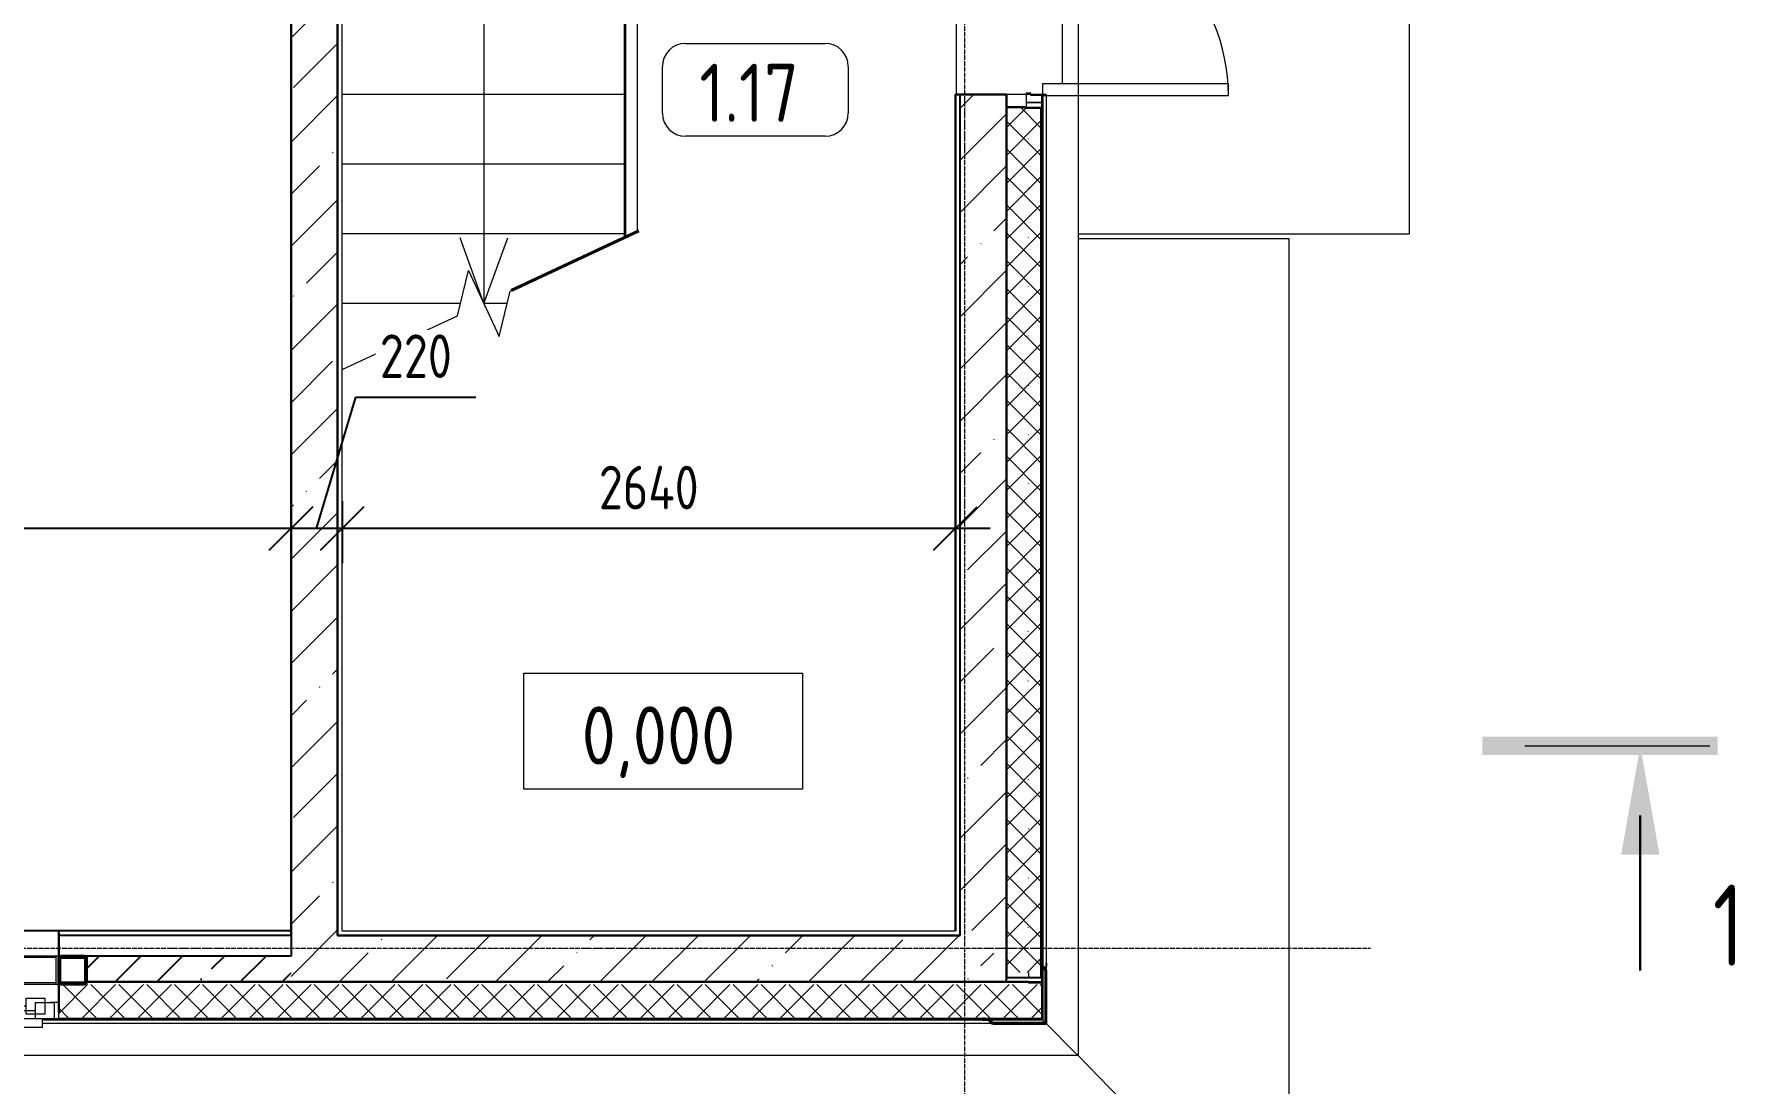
# Model space of a CAD drawing. Header units: millimetres. Extents: x -3689 to 3021565, y -698052 to -604547.
# Drawn here: x 2717090 to 2724412, y -648096 to -643576 of the extents above; entities that cross this region are included whole.
import ezdxf

# ---------------------------------------------------------------- set-up
doc = ezdxf.new("R2010")
doc.units = ezdxf.units.MM
doc.header["$PDMODE"] = 35
doc.linetypes.add('_ШПТ__20_т__2_5__Линия сетки', pattern=[25, 20, -2.5, 0, -2.5])
doc.linetypes.add('CENTER', pattern=[50.8, 31.75, -6.35, 6.35, -6.35])
doc.layers.get('0').update_dxf_attribs({"lineweight": 0})
doc.layers.get('Defpoints').update_dxf_attribs({"color": 4})
for name, color, linetype, lineweight in [('Внутренние кромки', 7, 'Continuous', 18), ('Высотные отметки', 7, 'Continuous', 9), ('Марки помещений', 7, 'Continuous', 20), ('Обобщенные модели', 7, 'Continuous', 18), ('Обычные линии', 7, 'Continuous', 40), ('ОСИ', 251, 'CENTER', 18), ('Перекрытия', 7, 'Continuous', 18), ('Размеры', 82, 'Continuous', 9), ('Разрезы', 7, 'Continuous', 9), ('Стены', 7, 'Continuous', 18), ('Стены разрез', 7, 'Continuous', 30), ('Стены штриховка', 7, 'Continuous', 30), ('Типовые аннотации', 7, 'Continuous', 18), ('Элементы узлов', 7, 'Continuous', 18)]:
    doc.layers.add(name, color=color, linetype=linetype, lineweight=lineweight)
for name, color, linetype, lineweight, true_color in [('Двери', 7, 'Continuous', 9, 0x804000), ('Каркас несущий', 7, 'Continuous', 18, 0x800040), ('Каркас_Импост', 7, 'Continuous', 9, 0x804000), ('Лестницы', 7, 'Continuous', 9, 0x506c76), ('Линии', 7, 'Continuous', 9, 0x00a600), ('Монтажный зазор', 7, 'Continuous', 9, 0x804000), ('Несущие колонны', 7, 'Continuous', 18, 0x800040), ('Ограждение', 7, 'Continuous', 9, 0x408080), ('Окна', 7, 'Continuous', 9, 0x0080c0), ('Отлив', 7, 'Continuous', 9, 0x008080), ('Панель', 7, 'Continuous', 9, 0x804000), ('Поручни', 7, 'Continuous', 9, 0x408080), ('Скрытые грани', 7, 'Continuous', 18, 0x800040)]:
    doc.layers.add(name, color=color, linetype=linetype, lineweight=lineweight, true_color=true_color)
doc.layers.add('фундаменты кж', color=7, linetype='Continuous')
doc.styles.add('GOST Common_1', font='GOST_Common.ttf', dxfattribs={"width": 0.9, "height": 210})
doc.styles.add('GOST Common_2', font='GOST_Common.ttf', dxfattribs={"width": 0.8, "height": 350})
doc.styles.add('ГОСТ 2.304', font='CS_Gost2304.shx')
doc.dimstyles.new('СПДС', dxfattribs={"dimscale": 100, "dimtxt": 2.5, "dimasz": 2.5, "dimexe": 2, "dimexo": 0.625, "dimgap": 1, "dimtad": 1, "dimdec": 0, "dimtxsty": 'ГОСТ 2.304', "dimblk": 'OBLIQUE', "dimblk1": 'OBLIQUE', "dimblk2": 'OBLIQUE', "dimcen": 2.5, "dimdle": 2, "dimadec": 0, "dimazin": 2, "dimtfac": 0.75, "dimtdec": 4, "dimtmove": 1, "dimatfit": 3, "dimfxl": 1, "dimtfill": 1, "dimtolj": 1, "dimarcsym": 1})

# ---------------------------------------------------------------- blocks, each defined once
blk = doc.blocks.new('102_Окно_1Створка_Ф_ГОСТ23166-99 - 1160х1750_1170_h-1445330-_О__L1_0_000_')
at = {"layer": 'Каркас_Импост', "color": 7, "lineweight": 18}
for p, q in [((-638.1, 475), (-638.1, 405)), ((-638.1, 475), (-603.1, 475)), ((-618.1, 475), (-538.1, 475)), ((-618.1, 405), (-618.1, 475)), ((-618.1, 475), (-538.1, 475)), ((-618.1, 405), (-618.1, 475)), ((-578.1, 385), (-578.1, 455)), ((-578.1, 455), (-498.1, 455)), ((-538.1, 475), (-538.1, 405)), ((-538.1, 475), (-538.1, 455)), ((-538.1, 440), (461.9, 440)), ((-498.1, 455), (-498.1, 385)), ((421.9, 455), (421.9, 385)), ((501.9, 455), (421.9, 455)), ((541.9, 475), (461.9, 475)), ((461.9, 475), (461.9, 405)), ((461.9, 475), (461.9, 455)), ((541.9, 475), (461.9, 475)), ((501.9, 385), (501.9, 455)), ((561.9, 475), (526.9, 475)), ((541.9, 405), (541.9, 475)), ((541.9, 405), (541.9, 475)), ((561.9, 475), (561.9, 405)), ((-638.1, 405), (-603.1, 405)), ((-538.1, 405), (-618.1, 405)), ((-578.1, 405), (-618.1, 405)), ((-498.1, 385), (-578.1, 385)), ((-498.1, 420), (421.9, 420)), ((421.9, 385), (501.9, 385)), ((461.9, 405), (541.9, 405)), ((541.9, 405), (501.9, 405)), ((561.9, 405), (526.9, 405))]:
    blk.add_line(p, q, dxfattribs=at)
at = {"layer": 'Отлив', "color": 7}
for p, q in [((491.9, 510), (-568.1, 510)), ((-568.1, 510), (-568.1, 475)), ((-568.1, 475), (491.9, 475)), ((491.9, 475), (491.9, 510))]:
    blk.add_line(p, q, dxfattribs=at)
blk = doc.blocks.new('243_КолоннаНесущая_Труба_ГОСТ 30245-2003 - 120x120x5-1170525-_О__L1_0_000_')
at = {"layer": 'Несущие колонны', "color": 7, "lineweight": 40}
for p, q in [((-60, 51), (-60, -51)), ((-55, -51), (-55, 51)), ((51, 60), (-51, 60)), ((-51, 55), (51, 55)), ((55, 51), (55, -51)), ((60, -51), (60, 51)), ((51, -55), (-51, -55)), ((-51, -60), (51, -60))]:
    blk.add_line(p, q, dxfattribs=at)
for centre, radius, start, end in [((-51, 51), 9, 90, 180), ((-51, 51), 4, 90, 180), ((51, 51), 9, 0, 90), ((51, 51), 4, 0, 90), ((-51, -51), 9, 180, 270), ((-51, -51), 4, 180, 270), ((51, -51), 9, 270, 360), ((51, -51), 4, 270, 0)]:
    blk.add_arc(centre, radius, start, end, dxfattribs=at)
blk = doc.blocks.new('253_Балка_Труба_ГОСТ 30245-2003 - 120x120x5-1251540-_О__L1_0_000_')
at = {"layer": 'Каркас несущий', "color": 7}
for p, q in [((622.3, 60), (-552.3, 60)), ((-552.3, 51), (-552.3, 60)), ((-552.3, -51), (-552.3, 51)), ((622.3, 60), (622.3, 51)), ((622.3, 51), (622.3, -51)), ((-552.3, -60), (-552.3, -51)), ((-552.3, -60), (622.3, -60)), ((622.3, -51), (622.3, -60))]:
    blk.add_line(p, q, dxfattribs=at)
at = {"layer": 'Скрытые грани', "color": 7}
for p, q in [((-552.3, 55), (622.3, 55)), ((-552.3, -55), (622.3, -55))]:
    blk.add_line(p, q, dxfattribs=at)
blk = doc.blocks.new('Ограждение - Ограждение-1240041-_О__L1_0_000_')
at = {"layer": 'Поручни', "color": 7}
for p, q in [((43499, 4875), (43505, 4875)), ((43499, 4875), (43499, 3058)), ((43505, 4875), (43555, 4875)), ((43505, 4875), (43505, 3060.8)), ((43555, 4875), (43555, 3084.1))]:
    blk.add_line(p, q, dxfattribs=at)
blk = doc.blocks.new('190_ФЭ_Стена_Стык угловой внешний фигурный - ФЭ-У1_230х230-1304566-_О__L1_0_000_')
at = {"layer": 'Обобщенные модели', "lineweight": 9}
h = blk.add_hatch(dxfattribs=at)
h.set_pattern_fill('FP_4', color=256, style=0, pattern_type=2)
h.set_pattern_definition([(45, (0, 0), (-106.066, 106.066), [])])
h.paths.add_polyline_path([(45065, -295), (45295, -295), (45295, -65), (45278, -48), (45277, -48.4), (45294, -65.4), (45294, -294), (45065.4, -294), (45048.4, -277), (45048, -278)], flags=0)
at = {"layer": 'Обобщенные модели', "lineweight": 40}
for p, q in [((45278, -22), (45275, -22)), ((45275, -22), (45275, -32)), ((45275, -32), (45276, -32)), ((45276, -32), (45276, -23)), ((45276, -23), (45277, -23)), ((45277, -23), (45277, -48.4)), ((45277, -48.4), (45294, -65.4)), ((45278, -48), (45278, -22)), ((45295, -65), (45278, -48)), ((45294, -65.4), (45294, -294)), ((45295, -295), (45295, -65)), ((45032, -275), (45022, -275)), ((45022, -275), (45022, -278)), ((45022, -278), (45048, -278)), ((45023, -277), (45023, -276)), ((45023, -276), (45032, -276)), ((45048.4, -277), (45023, -277)), ((45032, -276), (45032, -275)), ((45048, -278), (45065, -295)), ((45065.4, -294), (45048.4, -277)), ((45065, -295), (45295, -295)), ((45294, -294), (45065.4, -294))]:
    blk.add_line(p, q, dxfattribs=at)
blk = doc.blocks.new('012_Стрелка _ЭлУзла_Линия_ - Стрелка с пустым кружком-1338631-_О__L1_0_000_')
at = {"layer": 'Элементы узлов'}
blk.add_line((1, 0), (2085, 0), dxfattribs=at)
blk = doc.blocks.new('Разрез - Номер вида сзади_3_5 мм-64069-_О__L1_0_000_')
at = {"layer": 'Разрезы'}
for points in [[(9.798, 0.404), (9.798, -0.394), (-0.333, -0.394), (-0.333, 0.404)], [(2.176, -4.675), (3, 0), (3.824, -4.675)]]:
    blk.add_hatch(color=256, dxfattribs=at).paths.add_polyline_path(points, flags=0)
at = {"layer": 'Разрезы', "lineweight": 30}
blk.add_line((3, -3), (3, -9.663), dxfattribs=at)
blk = doc.blocks.new('050_Марка_Помещение_ОдноЗначение - Номер в прямоугольнике-676399-_О__L1_0_000_')
at = {"layer": 'Типовые аннотации', "lineweight": 9}
for p, q in [((-3, 2), (3, 2)), ((-4, -1), (-4, 1)), ((4, 1), (4, -1)), ((3, -2), (-3, -2))]:
    blk.add_line(p, q, dxfattribs=at)
for centre, start, end in [((-3, 1), 90, 180), ((3, 1), 360, 90), ((-3, -1), 180, 270), ((3, -1), 270, 0)]:
    blk.add_arc(centre, 1, start, end, dxfattribs=at)
blk = doc.blocks.new('Высотные отметки - Рамка-5093-_О__L1_0_000_')
at = {"layer": 'Типовые аннотации', "lineweight": 9}
for p, q in [((-6, 0), (-6, 5)), ((-6, 5), (6, 5)), ((6, 5), (6, 0)), ((6, 0), (-6, 0))]:
    blk.add_line(p, q, dxfattribs=at)
blk = doc.blocks.new('101_Дверь_Двупольная_Алюминиевая_ГОСТ23747-2015 - ДАН_Дв_2080х1260_800__О_Л_П-1342847-_О__L1_0_000_')
at = {"layer": 'Каркас_Импост', "color": 7}
for p, q in [((-630, 75), (-600, 75)), ((-630, 5), (-630, 75)), ((-600, 75), (-600, 25)), ((630, 75), (600, 75)), ((600, 75), (600, 25)), ((630, 5), (630, 75)), ((-590, 5), (-630, 5)), ((-600, 25), (-590, 25)), ((-590, 25), (-590, 5)), ((600, 25), (590, 25)), ((590, 25), (590, 5)), ((590, 5), (630, 5))]:
    blk.add_line(p, q, dxfattribs=at)
at = {"layer": 'Монтажный зазор', "color": 7}
for p, q in [((-655, 75), (-630, 75)), ((-655, 5), (-655, 75)), ((-630, 75), (-630, 5)), ((655, 75), (630, 75)), ((630, 75), (630, 5)), ((655, 5), (655, 75)), ((-630, 5), (-655, 5)), ((630, 5), (655, 5))]:
    blk.add_line(p, q, dxfattribs=at)
at = {"layer": 'Панель', "color": 7, "lineweight": 18}
for p, q in [((600, 875), (550, 875)), ((550, 875), (550, 75)), ((600, 75), (600, 875)), ((-600, 475), (-550, 475)), ((-600, 75), (-600, 475)), ((-550, 475), (-550, 75)), ((-550, 75), (-600, 75)), ((550, 75), (600, 75))]:
    blk.add_line(p, q, dxfattribs=at)
at = {"layer": 'Панель', "color": 7}
for centre, radius, start, end in [((600, 75), 800, 90, 180), ((-600, 75), 400, 360, 90)]:
    blk.add_arc(centre, radius, start, end, dxfattribs=at)
blk = doc.blocks.new('_Oblique')
at = {"color": 0, "linetype": 'ByBlock', "lineweight": -2}
blk.add_line((-0.5, -0.5), (0.5, 0.5), dxfattribs=at)
blk = doc.blocks.new('*D469')
at = {"layer": 'Defpoints', "color": 0, "ltscale": 75, "transparency": 16777216}
for p in [(2718416.8, -645539.6), (2721056.8, -645539.6), (2718416.8, -645704.2)]:
    blk.add_point(p, dxfattribs=at)
at = {"layer": 'Размеры', "color": 0, "lineweight": -2, "ltscale": 75, "transparency": 16777216}
for p, q in [((2718416.8, -645586.4), (2718416.8, -645854.2)), ((2721056.8, -645586.4), (2721056.8, -645854.2)), ((2721206.8, -645704.2), (2718266.8, -645704.2))]:
    blk.add_line(p, q, dxfattribs=at)
at = {"layer": 'Размеры', "color": 0, "lineweight": -2, "ltscale": 75, "transparency": 16777216, "xscale": 187.5, "yscale": 187.5, "zscale": 187.5, "rotation": 180}
blk.add_blockref('_Oblique', (2718416.8, -645704.2), dxfattribs=at)
at = {"layer": 'Размеры', "color": 0, "lineweight": -2, "ltscale": 75, "transparency": 16777216, "xscale": 187.5, "yscale": 187.5, "zscale": 187.5}
blk.add_blockref('_Oblique', (2721056.8, -645704.2), dxfattribs=at)
at = {"layer": 'Размеры', "color": 0, "ltscale": 75, "transparency": 16777216, "insert": (2719736.8, -645528.2), "char_height": 187.5, "attachment_point": 5, "style": 'ГОСТ 2.304', "bg_fill": 3, "box_fill_scale": 1.1, "bg_fill_color": 256, "bg_fill_true_color": 13158600, "bg_fill_transparency": 0}
blk.add_mtext('\\A1;2640', dxfattribs=at)
blk = doc.blocks.new('*D470')
at = {"layer": 'Defpoints', "color": 0, "ltscale": 75, "transparency": 16777216}
for p in [(2718416.8, -645539.6), (2718196.8, -645704.2), (2718196.8, -645704.2)]:
    blk.add_point(p, dxfattribs=at)
at = {"layer": 'Размеры', "color": 0, "lineweight": -2, "ltscale": 75, "transparency": 16777216}
for p, q in [((2718306.8, -645704.2), (2718476.4, -645138.6)), ((2718476.4, -645138.6), (2718992.1, -645138.6)), ((2718196.8, -645657.3), (2718196.8, -645554.2)), ((2718416.8, -645586.4), (2718416.8, -645854.2)), ((2718566.8, -645704.2), (2718046.8, -645704.2))]:
    blk.add_line(p, q, dxfattribs=at)
at = {"layer": 'Размеры', "color": 0, "lineweight": -2, "ltscale": 75, "transparency": 16777216, "xscale": 187.5, "yscale": 187.5, "zscale": 187.5, "rotation": 180}
blk.add_blockref('_Oblique', (2718196.8, -645704.2), dxfattribs=at)
at = {"layer": 'Размеры', "color": 0, "lineweight": -2, "ltscale": 75, "transparency": 16777216, "xscale": 187.5, "yscale": 187.5, "zscale": 187.5}
blk.add_blockref('_Oblique', (2718416.8, -645704.2), dxfattribs=at)
at = {"layer": 'Размеры', "color": 0, "ltscale": 75, "transparency": 16777216, "insert": (2718734.2, -644962.6), "char_height": 187.5, "attachment_point": 5, "style": 'ГОСТ 2.304', "bg_fill": 3, "box_fill_scale": 1.1, "bg_fill_color": 256, "bg_fill_true_color": 13158600, "bg_fill_transparency": 0}
blk.add_mtext('\\A1;220', dxfattribs=at)
blk = doc.blocks.new('*D471')
at = {"layer": 'Defpoints', "color": 0, "ltscale": 75, "transparency": 16777216}
for p in [(2715496.8, -645704.2), (2715496.8, -645704.2), (2718196.8, -645704.2)]:
    blk.add_point(p, dxfattribs=at)
at = {"layer": 'Размеры', "color": 0, "lineweight": -2, "ltscale": 75, "transparency": 16777216}
for p, q in [((2715496.8, -645657.3), (2715496.8, -645554.2)), ((2718196.8, -645657.3), (2718196.8, -645554.2)), ((2718346.8, -645704.2), (2715346.8, -645704.2))]:
    blk.add_line(p, q, dxfattribs=at)
at = {"layer": 'Размеры', "color": 0, "lineweight": -2, "ltscale": 75, "transparency": 16777216, "xscale": 187.5, "yscale": 187.5, "zscale": 187.5, "rotation": 180}
blk.add_blockref('_Oblique', (2715496.8, -645704.2), dxfattribs=at)
at = {"layer": 'Размеры', "color": 0, "lineweight": -2, "ltscale": 75, "transparency": 16777216, "xscale": 187.5, "yscale": 187.5, "zscale": 187.5}
blk.add_blockref('_Oblique', (2718196.8, -645704.2), dxfattribs=at)
at = {"layer": 'Размеры', "color": 0, "ltscale": 75, "transparency": 16777216, "insert": (2716846.8, -645528.2), "char_height": 187.5, "attachment_point": 5, "style": 'ГОСТ 2.304', "bg_fill": 3, "box_fill_scale": 1.1, "bg_fill_color": 256, "bg_fill_true_color": 13158600, "bg_fill_transparency": 0}
blk.add_mtext('\\A1;2700', dxfattribs=at)

msp = doc.modelspace()

# ---------------------------------------------------------------- hatches: boundary and pattern name
at = {"layer": 'Стены штриховка', "lineweight": 9}
h = msp.add_hatch(dxfattribs=at)
h.set_pattern_fill('FP_3', color=256, style=0, pattern_type=2)
h.set_pattern_definition([(45, (2676111.76, -647510.56), (-224.5064, 224.5064), []), (45, (2676336.27, -647510.56), (-224.5064, 224.5064), [396.875, -79.375, 3.353, -76.022])])
h.paths.add_polyline_path([(2718396.7647, -647635.5597), (2718396.7647, -641435.5597), (2718196.7647, -641435.5597), (2718196.7647, -647635.5597)], flags=0)
h = msp.add_hatch(dxfattribs=at)
h.set_pattern_fill('FP_3', color=256, style=0, pattern_type=2)
h.set_pattern_definition([(45, (2676151.76, -647510.56), (-224.5064, 224.5064), []), (45, (2676376.27, -647510.56), (-224.5064, 224.5064), [396.875, -79.375, 3.353, -76.022])])
h.paths.add_polyline_path([(2721276.7647, -647435.5597), (2721276.7647, -643835.5597), (2721076.7647, -643835.5597), (2721076.7647, -647435.5597)], flags=0)
h.paths.add_polyline_path([(2721276.7647, -642635.5597), (2721276.7647, -641435.5597), (2721076.7647, -641435.5597), (2721076.7647, -642635.5597)], flags=0)
h = msp.add_hatch(dxfattribs=at)
h.set_pattern_fill('FP_4', color=256, style=0, pattern_type=2)
h.set_pattern_definition([(45, (2676151.76, -647510.56), (-106.066, 106.066), [])])
h.paths.add_polyline_path([(2721278.7647, -647615.5597), (2721278.7647, -643890.5597), (2721276.7647, -643890.5597), (2721276.7647, -647615.5597)], flags=0)
h.paths.add_polyline_path([(2721278.7647, -642580.5597), (2721278.7647, -641520.5597), (2721276.7647, -641520.5597), (2721276.7647, -642580.5597)], flags=0)
h = msp.add_hatch(dxfattribs=at)
h.set_pattern_fill('FP_5', color=256, style=0, pattern_type=2)
h.set_pattern_definition([(45, (2676151.765, -647510.56), (-60.10408, 60.10408), []), (135, (2676151.765, -647510.56), (-60.10408, -60.10408), [])])
h.paths.add_polyline_path([(2721424.7647, -647615.5597), (2721424.7647, -643890.5597), (2721278.7647, -643890.5597), (2721278.7647, -647615.5597), (2721409.5972, -647615.5597)], flags=0)
h.paths.add_polyline_path([(2721424.7647, -642580.5597), (2721424.7647, -641520.5597), (2721278.7647, -641520.5597), (2721278.7647, -642580.5597), (2721356.7647, -642580.5597)], flags=0)
h = msp.add_hatch(dxfattribs=at)
h.set_pattern_fill('FP_4', color=256, style=0, pattern_type=2)
h.set_pattern_definition([(45, (2676096.76, -647510.56), (-106.066, 106.066), [])])
h.paths.add_polyline_path([(2721371.7647, -647615.5597), (2721371.7647, -643890.5597), (2721369.7647, -643890.5597), (2721369.7647, -647615.5597)], flags=0)
h.paths.add_polyline_path([(2721371.7647, -642580.5597), (2721371.7647, -641520.5597), (2721369.7647, -641520.5597), (2721369.7647, -642580.5597)], flags=0)
h = msp.add_hatch(dxfattribs=at)
h.set_pattern_fill('FP_3', color=256, style=0, pattern_type=2)
h.set_pattern_definition([(45, (2676096.76, -647531.56), (-224.5064, 224.5064), []), (45, (2676321.27, -647531.56), (-224.5064, 224.5064), [396.875, -79.375, 3.353, -76.022])])
h.paths.add_polyline_path([(2720941.0603, -647656.5597), (2721221.7647, -647656.5597), (2721221.7647, -647456.5597), (2718381.7647, -647456.5597), (2718381.7647, -647656.5597)], flags=0)
h = msp.add_hatch(dxfattribs=at)
h.set_pattern_fill('FP_5', color=256, style=0, pattern_type=2)
h.set_pattern_definition([(45, (2676096.765, -647540.56), (-60.10408, 60.10408), []), (135, (2676096.765, -647540.56), (-60.10408, -60.10408), [])])
h.paths.add_polyline_path([(2721426.4956, -647813.5597), (2721426.4956, -647667.5597), (2717196.7647, -647667.5597), (2717196.7647, -647813.5597), (2721354.5972, -647813.5597)])
h.paths.add_polyline_path([(2715978.6167, -647813.5597), (2715996.7647, -647813.5597), (2715996.7647, -647667.5597), (2715106.7647, -647667.5597), (2715106.7647, -647813.5597), (2715565.0797, -647813.5597)])
at = {"layer": 'фундаменты кж'}
h = msp.add_hatch(dxfattribs=at)
h.set_pattern_fill('ANSI35', color=0, scale=40)
h.set_pattern_definition([(45, (2676096.76, -647510.56), (-179.6051, 179.6051), []), (45, (2676276.37, -647510.56), (-179.6051, 179.6051), [317.5, -63.5, 0, -63.5])])
edge = h.paths.add_edge_path()
edge.add_line((2718196.7647, -647545.5597), (2717196.7647, -647545.5597))
edge.add_line((2717196.7647, -647545.5597), (2717205.7647, -647545.5597))
edge.add_line((2717205.7647, -647545.5597), (2717307.7647, -647545.5597))
edge.add_arc((2717307.7647, -647554.5597), 9, 0, 90, ccw=False)
edge.add_line((2717316.7647, -647554.5597), (2717316.7647, -647656.5597))
edge.add_line((2717316.7647, -647656.5597), (2718196.7647, -647656.5597))
edge.add_line((2718196.7647, -647656.5597), (2718196.7647, -647545.5597))
edge = h.paths.add_edge_path()
edge.add_arc((2715885.7647, -647554.5597), 9, 90, 180, ccw=False)
edge.add_line((2715885.7647, -647545.5597), (2715476.7647, -647545.5597))
edge.add_line((2715476.7647, -647545.5597), (2715476.7647, -647510.5597))
edge.add_line((2715476.7647, -647510.5597), (2715276.7647, -647510.5597))
edge.add_line((2715276.7647, -647510.5597), (2715276.7647, -647635.5597))
edge.add_line((2715276.7647, -647635.5597), (2715276.7647, -647652.5597))
edge.add_arc((2715268.7647, -647652.5597), 8, -90, 0, ccw=False)
edge.add_line((2715268.7647, -647660.5597), (2715877.7025, -647660.5597))
edge.add_arc((2715885.7647, -647656.5597), 9, 180, 206.38779996, ccw=False)
edge.add_line((2715876.7647, -647656.5597), (2715876.7647, -647554.5597))
h.paths.add_polyline_path([(2715946.7647, -641235.5597), (2715261.7647, -641235.5597), (2715261.7647, -641435.5597), (2715946.7647, -641435.5597)])

# ---------------------------------------------------------------- linework, layer by layer
for p, q in [((2721584.9069, -642635.5597), (2721584.9069, -643835.5597)), ((2721446.7044, -643835.5597), (2721056.7647, -643835.5597)), ((2721356.7647, -643890.5597), (2721426.7647, -643890.5597))]:
    msp.add_line(p, q)
at = {"layer": 'Внутренние кромки'}
msp.add_line((2722491.7647, -648905.5597), (2721584.9069, -647973.7018), dxfattribs=at)
at = {"layer": 'Лестницы', "color": 7}
for p, q in [((2719630.7647, -643835.5597), (2718416.7647, -643835.5597)), ((2719630.7647, -643835.5597), (2718416.7647, -643835.5597)), ((2719630.7647, -644135.5597), (2718416.7647, -644135.5597)), ((2719630.7647, -644135.5597), (2718416.7647, -644135.5597)), ((2719630.7647, -644435.5597), (2718416.7647, -644435.5597)), ((2719630.7647, -644435.5597), (2718416.7647, -644435.5597)), ((2718913.4762, -644788.387), (2718960.7306, -644593.9491)), ((2718960.7306, -644593.9491), (2719092.7988, -644877.1703)), ((2719092.7988, -644877.1703), (2719140.0532, -644682.7324)), ((2719140.0532, -644682.7324), (2719143.3473, -644681.1964)), ((2718926.3149, -644735.5597), (2718416.7647, -644735.5597)), ((2718926.3149, -644735.5597), (2718416.7647, -644735.5597)), ((2719127.2145, -644735.5597), (2719026.7647, -644735.5597)), ((2719127.2145, -644735.5597), (2719026.7647, -644735.5597)), ((2719033.7593, -644750.5597), (2719029.8871, -644750.5597)), ((2719033.7593, -644750.5597), (2719029.8871, -644750.5597)), ((2719126.0531, -644750.5597), (2719123.5691, -644750.5597)), ((2719126.0531, -644750.5597), (2719123.5691, -644750.5597)), ((2718416.7647, -645020.0074), (2718913.4762, -644788.387))]:
    msp.add_line(p, q, dxfattribs=at)
at = {"layer": 'Линии', "color": 7}
for q in [(2718416.7647, -641455.5597), (2721056.7647, -647436.5597)]:
    msp.add_line((2718416.7647, -647436.5597), q, dxfattribs=at)
at = {"layer": 'Обобщенные модели'}
for p, q in [((2721426.8361, -643835.5597), (2721426.8361, -647532.6311)), ((2721429.4242, -643835.5597), (2721429.4242, -647532.9002)), ((2721432.322, -643835.5597), (2721432.322, -647561.3431)), ((2721446.7044, -643835.5597), (2721446.7044, -647575.5847)), ((2721584.9069, -643835.5597), (2721584.9069, -647973.7018)), ((2721426.8361, -647542.5597), (2721426.8361, -647815.9715)), ((2721429.4242, -647559.6335), (2721429.4242, -647818.5597)), ((2721432.322, -647562.5312), (2721432.322, -647821.4575)), ((2721118.8361, -647815.6311), (2717126.7647, -647815.6311)), ((2721119.1052, -647818.2192), (2717126.7647, -647818.2192)), ((2721147.5481, -647821.117), (2717126.7647, -647821.117)), ((2721216.4242, -647835.5597), (2717126.7647, -647835.4994)), ((2721426.4956, -647815.6311), (2721128.7647, -647815.6311)), ((2721429.0838, -647818.2192), (2721145.8385, -647818.2192)), ((2721431.9816, -647821.117), (2721148.7362, -647821.117)), ((2721426.4956, -647815.6311), (2721429.0838, -647818.2192)), ((2721429.0838, -647818.2192), (2721431.9816, -647821.117)), ((2721431.9816, -647821.117), (2721445.4242, -647834.5597)), ((2721446.7647, -647835.5597), (2721566.7647, -647955.5597)), ((2721584.9069, -647973.7018), (2696096.7647, -647973.7018)), ((2721566.7647, -647955.5597), (2721584.9069, -647973.7018))]:
    msp.add_line(p, q, dxfattribs=at)
at = {"layer": 'Обычные линии'}
msp.add_line((2719694.4497, -644422.8675), (2719143.7269, -644679.6737), dxfattribs=at)
at = {"layer": 'ОСИ', "linetype": '_ШПТ__20_т__2_5__Линия сетки'}
for p, q in [((2721096.7647, -651518.5254), (2721096.7647, -634187.5211)), ((2671454.2388, -647510.5597), (2722843.4447, -647510.5597))]:
    msp.add_line(p, q, dxfattribs=at)
at = {"layer": 'Перекрытия'}
for p, q in [((2723011.7647, -644435.5597), (2723011.7647, -642035.5597)), ((2721061.9176, -643840.3959), (2721061.9176, -642640.3959)), ((2721516.9176, -642690.3959), (2721516.9176, -643790.3959)), ((2721584.9069, -644435.5597), (2723011.7647, -644435.5597)), ((2721584.9069, -644455.5597), (2722491.7647, -644455.5597)), ((2722491.7647, -644455.5597), (2722491.7647, -648905.5597))]:
    msp.add_line(p, q, dxfattribs=at)
at = {"layer": 'Разрезы'}
msp.add_line((2723508.2393, -646640.5597), (2724304.896, -646640.5597), dxfattribs=at)
at = {"layer": 'Стены'}
for p, q in [((2721356.7647, -643835.5597), (2721276.7647, -643835.5597)), ((2717196.7647, -647545.5597), (2715996.7647, -647545.5597)), ((2721371.7647, -647615.5597), (2721371.7647, -647635.5597)), ((2715996.7647, -647665.5597), (2717196.7647, -647665.5597))]:
    msp.add_line(p, q, dxfattribs=at)
at = {"layer": 'Стены разрез'}
for p, q in [((2718196.7647, -647456.5597), (2718196.7647, -641435.5597)), ((2718396.7647, -645090.3994), (2718396.7647, -641435.5597)), ((2721056.7647, -643835.5597), (2721056.7647, -647436.5597)), ((2721276.7647, -643835.5597), (2721056.7647, -643835.5597)), ((2721276.7647, -647636.5597), (2721276.7647, -643835.5597)), ((2721356.7647, -643890.5597), (2721276.7647, -643890.5597)), ((2721426.7647, -647615.5597), (2721426.7647, -643890.5597)), ((2718396.7647, -647456.5597), (2718396.7647, -645090.3994)), ((2717196.7647, -647436.5597), (2717196.7647, -647545.5597)), ((2721076.7647, -647456.5597), (2718396.7647, -647456.5597)), ((2717196.7647, -647545.5597), (2717205.7647, -647545.5597)), ((2717196.7647, -647635.5597), (2717196.7647, -647785.5597)), ((2721371.7647, -647656.5597), (2717307.7647, -647656.5597)), ((2717196.8361, -647815.6311), (2721426.4956, -647815.6311))]:
    msp.add_line(p, q, dxfattribs=at)
at = {"layer": 'Стены штриховка', "lineweight": 9}
for p, q in [((2721278.7647, -647636.5597), (2721278.7647, -643890.5597)), ((2721424.7647, -647615.5597), (2721424.7647, -643890.5597)), ((2721371.7647, -647658.5597), (2717196.7647, -647658.5597))]:
    msp.add_line(p, q, dxfattribs=at)
at = {"layer": 'Типовые аннотации', "lineweight": 20}
for q in [(2718924.1587, -644453.6519), (2719129.3708, -644453.6519)]:
    msp.add_line((2719026.7647, -644735.5597), q, dxfattribs=at)
at = {"layer": 'фундаменты кж'}
for p, q in [((2721076.7647, -647456.5597), (2721076.7647, -643835.5597)), ((2721276.7647, -647435.5597), (2721276.7647, -647303.5597)), ((2718196.7647, -647436.5597), (2715496.7647, -647436.5597)), ((2718196.7647, -647456.5597), (2717196.7647, -647456.5597)), ((2718196.7647, -647456.5597), (2718196.7647, -647545.5597)), ((2718196.7647, -647545.5597), (2717307.7647, -647545.5597)), ((2721424.7647, -647510.5597), (2721424.7647, -647638.5597)), ((2721429.4242, -647532.9002), (2721429.4242, -647559.6335)), ((2721432.322, -647561.3431), (2721432.322, -647562.5312)), ((2721446.7044, -647575.5847), (2721446.4242, -647605.5597)), ((2721276.7647, -647656.5597), (2721276.7647, -647636.5597)), ((2721276.7647, -647636.5597), (2721426.8361, -647636.5597)), ((2721371.7647, -647656.5597), (2721426.8361, -647656.5597)), ((2721371.7647, -647658.5597), (2721426.8361, -647658.5597))]:
    msp.add_line(p, q, dxfattribs=at)

# ---------------------------------------------------------------- block references
at = {"layer": 'Высотные отметки', "lineweight": 20, "xscale": 99.99999999999993, "yscale": 99.99999999999993, "zscale": 99.99999999999993}
msp.add_blockref('Высотные отметки - Рамка-5093-_О__L1_0_000_', (2719798.5128, -646826.8926), dxfattribs=at)
at = {"layer": 'Двери', "color": 8, "true_color": 0x7f7f7f, "rotation": 269.9999999999999}
msp.add_blockref('101_Дверь_Двупольная_Алюминиевая_ГОСТ23747-2015 - ДАН_Дв_2080х1260_800__О_Л_П-1342847-_О__L1_0_000_', (2721356.9176, -643240.3959), dxfattribs=at)
at = {"layer": 'Каркас несущий', "color": 7, "rotation": 180.0048683288068}
msp.add_blockref('253_Балка_Труба_ГОСТ 30245-2003 - 120x120x5-1251540-_О__L1_0_000_', (2716631.76, -647605.5498), dxfattribs=at)
at = {"layer": 'Марки помещений', "xscale": 99.99999999999993, "yscale": 99.99999999999993, "zscale": 99.99999999999993}
msp.add_blockref('050_Марка_Помещение_ОдноЗначение - Номер в прямоугольнике-676399-_О__L1_0_000_', (2720195.4362, -643815.9324), dxfattribs=at)
at = {"layer": 'Несущие колонны', "color": 7}
msp.add_blockref('243_КолоннаНесущая_Труба_ГОСТ 30245-2003 - 120x120x5-1170525-_О__L1_0_000_', (2717256.7647, -647605.5597), dxfattribs=at)
at = {"layer": 'Обобщенные модели'}
msp.add_blockref('190_ФЭ_Стена_Стык угловой внешний фигурный - ФЭ-У1_230х230-1304566-_О__L1_0_000_', (2676151.4242, -647540.5597), dxfattribs=at)
at = {"layer": 'Ограждение', "color": 7}
msp.add_blockref('Ограждение - Ограждение-1240041-_О__L1_0_000_', (2676131.7647, -647510.5597), dxfattribs=at)
at = {"layer": 'Окна', "color": 7, "rotation": 180}
msp.add_blockref('102_Окно_1Створка_Ф_ГОСТ23166-99 - 1160х1750_1170_h-1445330-_О__L1_0_000_', (2716558.6647, -647340.5597), dxfattribs=at)
at = {"layer": 'Разрезы', "lineweight": 50, "extrusion": (0, 0, -1), "xscale": 99.99999999999993, "yscale": 99.99999999999993, "zscale": 99.99999999999993}
msp.add_blockref('Разрез - Номер вида сзади_3_5 мм-64069-_О__L1_0_000_', (-2724304.896, -646640.5597), dxfattribs=at)
at = {"layer": 'Элементы узлов', "rotation": 270}
msp.add_blockref('012_Стрелка _ЭлУзла_Линия_ - Стрелка с пустым кружком-1338631-_О__L1_0_000_', (2719026.7647, -642650.5597), dxfattribs=at)

# ---------------------------------------------------------------- texts
at = {"layer": 'Высотные отметки', "insert": (2719447.7778, -646470.1855), "char_height": 250, "width": 841.76392, "attachment_point": 1, "line_spacing_factor": 1.022761, "style": 'GOST Common_1'}
msp.add_mtext('0,000', dxfattribs=at)
at = {"layer": 'Марки помещений', "lineweight": 9, "insert": (2719954.3882, -643703.82), "char_height": 250, "width": 548.35425, "attachment_point": 1, "style": 'GOST Common_1'}
msp.add_mtext('1.17', dxfattribs=at)
at = {"layer": 'Разрезы', "insert": (2724316.9324, -647237.2539), "char_height": 350, "width": 166.751, "attachment_point": 1, "style": 'GOST Common_2'}
msp.add_mtext('\\fGOST Common|b0|i0|c204|p34|;\\W.8;1', dxfattribs=at)

# ---------------------------------------------------------------- next in the draw order: dimensions: what is measured, and where the dimension line sits
at = {"layer": 'Размеры', "ltscale": 75}
dim = msp.add_linear_dim(base=(2718416.7647, -645704.1624), p1=(2721056.7647, -645539.5597), p2=(2718416.7647, -645539.5597), dimstyle='СПДС', override={"dimscale": 75}, dxfattribs=at)
dim.commit()
dim.dimension.update_dxf_attribs({"geometry": '*D469', "text_midpoint": (2719736.7647, -645528.1505)})

# ---------------------------------------------------------------- next in the draw order: dimensions: what is measured, and where the dimension line sits
dim = msp.add_linear_dim(base=(2718196.7647, -645704.1624), p1=(2718416.7647, -645539.5597), p2=(2718196.7647, -645704.1624), dimstyle='СПДС', override={"dimscale": 75}, dxfattribs=at)
dim.commit()
dim.dimension.update_dxf_attribs({"geometry": '*D470', "text_midpoint": (2718551.4255, -644962.6147)})

# ---------------------------------------------------------------- next in the draw order: dimensions: what is measured, and where the dimension line sits
dim = msp.add_linear_dim(base=(2715496.7647, -645704.1624), p1=(2718196.7647, -645704.1624), p2=(2715496.7647, -645704.1624), dimstyle='СПДС', override={"dimscale": 75}, dxfattribs=at)
dim.commit()
dim.dimension.update_dxf_attribs({"geometry": '*D471', "text_midpoint": (2716846.7647, -645528.1505)})

doc.saveas('drawing.dxf')
